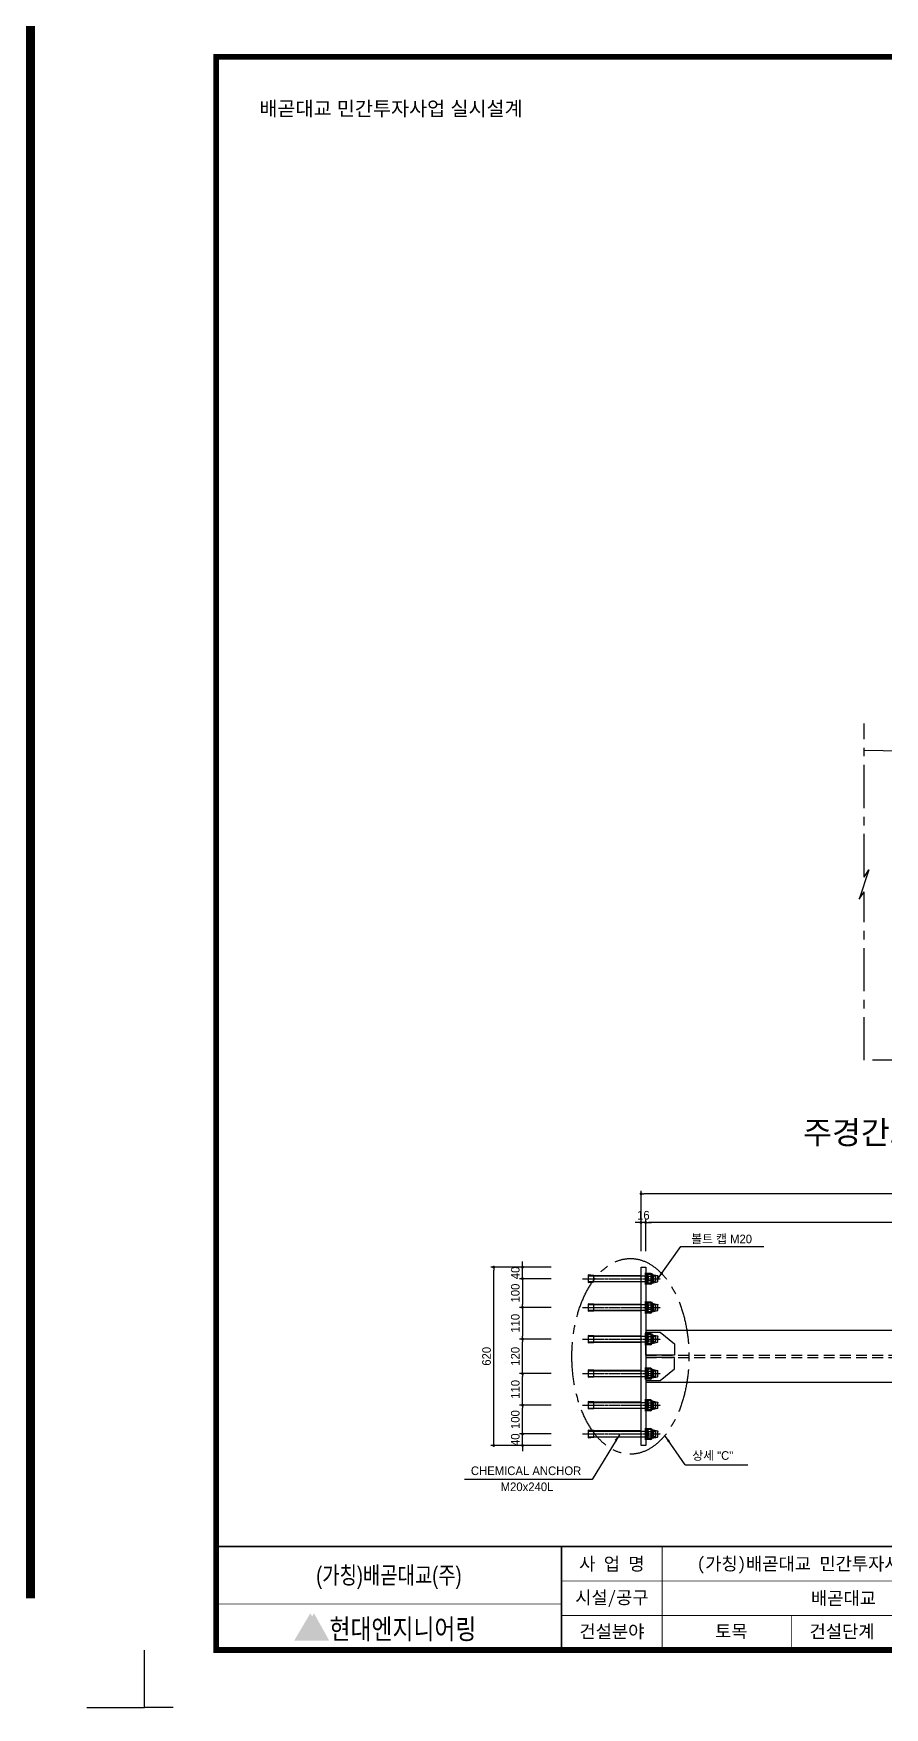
# Model space of a CAD drawing. Header units: millimetres. Extents: x 173610 to 224070, y -281283 to -269403.
# Drawn here: x 190044 to 193002, y -281283 to -275462 of the extents above; entities that cross this region are included whole.
import ezdxf
from ezdxf.enums import TextEntityAlignment as Align

# ---------------------------------------------------------------- set-up
doc = ezdxf.new("R2010")
doc.units = ezdxf.units.MM
for name, pattern in [('CENTER', [50.8, 31.75, -6.35, 6.35, -6.35]), ('CENTERX2', [4, 2.5, -0.5, 0.5, -0.5]), ('HIDDEN', [0.375, 0.25, -0.125])]:
    doc.linetypes.add(name, pattern=pattern)
for name, color, linetype in [('CEN01', 1, 'CENTER'), ('Center 01', 1, 'CENTER'), ("con'c", 3, 'Continuous'), ('CS-DIML', 1, 'Continuous'), ('CX-BORD', 3, 'Continuous'), ('CX-BORD-LIN1', 4, 'Continuous'), ('CX-BORD-LIN2', 3, 'Continuous'), ('CX-BORD-TEX1', 7, 'Continuous'), ('CX-BORD-TEX2', 6, 'Continuous'), ('CX-BORD-TEX3', 4, 'Continuous'), ('CX-MISC', 2, 'Continuous'), ('DIM01', 1, 'Continuous'), ('DIMENSION', 1, 'Continuous'), ('DIML', 1, 'Continuous'), ('LD', 1, 'Continuous'), ('TEXT02', 6, 'Continuous'), ('THIN', 3, 'Continuous'), ('난간기초', 4, 'Continuous')]:
    doc.layers.add(name, color=color, linetype=linetype)
doc.layers.add('CX-TTXG', color=7, linetype='Continuous', lineweight=0)
doc.styles.add('HYM', font='')
doc.styles.add('MLTMHTXT', font='Dotum_1.TTF')
doc.styles.add('TB_BTXT', font='H2GTRE_1.TTF')
doc.styles.add('TB_TEXT', font='')
doc.styles.add('TEXT', font='Dotum_1.TTF')
doc.styles.add('돋움', font='Dotum_1.TTF')
doc.styles.add('중제목', font='')
doc.styles.get('HYM').set_extended_font_data('HY울릉도B')
doc.styles.get('TB_TEXT').set_extended_font_data('DotumChe')
doc.styles.get('중제목').set_extended_font_data('HYgtrE')
doc.dimstyles.new('사본 일반도면_0100', dxfattribs={"dimtxt": 600, "dimasz": 200, "dimexe": 200, "dimexo": 0, "dimgap": 100, "dimtad": 1, "dimdec": 0, "dimlfac": 0.5, "dimzin": 0, "dimdsep": 46, "dimlunit": 6, "dimtxsty": 'TEXT', "dimblk": 'DOT', "dimcen": 0.09, "dimclrd": 1, "dimclre": 1, "dimclrt": 7, "dimadec": 8, "dimazin": 0, "dimtfac": 1, "dimtdec": 0, "dimtix": 1, "dimtmove": 2, "dimatfit": 3, "dimldrblk": 'DOT', "dimfxl": 200, "dimfrac": 2, "dimtolj": 1, "dimtzin": 0, "dimarcsym": 0})

# ---------------------------------------------------------------- blocks, each defined once
blk = doc.blocks.new('CXBLKA1')
at = {"layer": 'CX-BORD-TEX1', "true_color": 0xf0b400}
h = blk.add_hatch(color=40, dxfattribs=at)
h.dxf.hatch_style = 1
h.paths.add_polyline_path([(58.31, 31.65), (57.7, 32.75), (57.68, 32.75), (52.1, 23.29), (53.38, 23.29)])
at = {"layer": 'CX-BORD-TEX1', "true_color": 0x00b85c}
h = blk.add_hatch(color=112, dxfattribs=at)
h.dxf.hatch_style = 1
h.paths.add_polyline_path([(58.98, 32.75), (58.96, 32.75), (53.38, 23.29), (64.24, 23.29)])
at = {"layer": 'CX-BORD-LIN1', "const_width": 2}
blk.add_lwpolyline([(821, 20), (25, 20), (25, 574), (821, 574)], close=True, dxfattribs=at)
at = {"layer": 'CX-BORD-LIN1', "const_width": 0.6}
for points in [[(821, 56), (25, 56)], [(145, 20), (145, 56)]]:
    blk.add_lwpolyline(points, dxfattribs=at)
at = {"layer": 'CX-BORD-LIN2', "const_width": 0.3}
for points in [[(180, 20), (180, 56)], [(305, 44), (145, 44)], [(145, 36), (25, 36)], [(305, 32), (145, 32)], [(225, 20), (225, 32)]]:
    blk.add_lwpolyline(points, dxfattribs=at)
at = {"layer": 'CX-MISC'}
for points in [[(10, 0), (0, 0), (0, 0), (0, 0), (0, 0), (0, 0), (0, 10)], [(831, 0), (841, 0), (841, 0), (841, 0), (841, 0), (841, 0), (841, 10)]]:
    blk.add_lwpolyline(points, dxfattribs=at)
at = {"layer": 'CX-BORD-TEX1', "color": 152, "style": 'HYM', "width": 0.83}
blk.add_text('현대엔지니어링', height=7, dxfattribs=at).set_placement((64.35, 23.77))
at = {"layer": 'CX-BORD-TEX1', "style": 'TB_BTXT'}
blk.add_attdef('UD_TITLE', text='', height=10, dxfattribs=at).set_placement((423, 553), align=Align.MIDDLE_CENTER)
at = {"layer": 'CX-BORD-TEX1', "style": 'MLTMHTXT', "width": 0.8, "flags": 4}
blk.add_attdef('EI_NAME', (69.69, 43.65), '', height=6, dxfattribs=at)
at = {"layer": 'CX-BORD-TEX1', "style": 'TB_BTXT', "flags": 4}
blk.add_attdef('CI_NAME', text='', height=5, dxfattribs=at).set_placement((85, 28), align=Align.MIDDLE_CENTER)
at = {"layer": 'CX-BORD-TEX2', "style": 'TB_BTXT'}
blk.add_attdef('PI_CNAME', text='', height=5, dxfattribs=at).set_placement((40, 552), align=Align.BOTTOM_LEFT)
blk.add_attdef('UD_SUBTITLE', text='', height=7, dxfattribs=at).set_placement((423, 538), align=Align.MIDDLE_CENTER)
at = {"layer": 'CX-BORD-TEX3', "style": 'TB_TEXT'}
for s, p in [('사 업 명', (162.5, 50)), ('시설/공구', (162.5, 38)), ('건설분야', (162.5, 26.5)), ('건설단계', (242.5, 26.5))]:
    blk.add_text(s, height=4.5, dxfattribs=at).set_placement(p, align=Align.MIDDLE)
at = {"layer": 'CX-BORD-TEX3', "style": 'TB_BTXT'}
blk.add_attdef('UD_CDNAME', text='', height=4, dxfattribs=at).set_placement((42, 544), align=Align.BOTTOM_LEFT)
at = {"layer": 'CX-BORD-TEX3', "style": 'TB_TEXT'}
for tag, height, p in [('DC_RNUM4', 3, (320, 52)), ('DC_RDATE4', 3.5, (353, 52.5)), ('DC_RAPP4', 3.5, (510, 52.5)), ('DC_RCHK4', 3.5, (550, 52.5)), ('DC_RDGN4', 3.5, (590, 52.5)), ('PI_TITLE', 4.5, (243, 50)), ('UD_CDIST', 4.5, (676, 50)), ('DC_RDATE3', 3.5, (353, 45.4)), ('DC_RAPP3', 3.5, (510, 45.4)), ('DC_RCHK3', 3.5, (550, 45.4)), ('DC_RDGN3', 3.5, (590, 45.4)), ('FI_NAME', 4.5, (781, 44.87)), ('DC_RNUM3', 3, (320, 45)), ('PI_CDNAME', 4.5, (243, 38)), ('DC_RNUM2', 3, (320, 38)), ('DC_RDATE2', 3.5, (353, 38.5)), ('DC_RAPP2', 3.5, (510, 38.5)), ('DC_RCHK2', 3.5, (550, 38.5)), ('DC_RDGN2', 3.5, (590, 38.5)), ('DA_HSCALE', 4.5, (658.5, 38)), ('DA_VSCALE', 4.5, (693, 38)), ('DI_TITLE', 4.5, (781, 37.87)), ('DC_RNUM1', 3, (320, 31)), ('DC_RDATE1', 3.5, (353, 31.5)), ('DC_RAPP1', 3.5, (510, 31.5)), ('DC_RCHK1', 3.5, (550, 31.5)), ('DC_RDGN1', 3.5, (590, 31.5)), ('DI_SUBTITLE', 3.5, (781, 30.87)), ('PA_CCLASS', 4.5, (204, 26.5)), ('PI_STAGE', 4.5, (283, 26.5)), ('DI_DRWNO', 4.5, (676, 26.5))]:
    blk.add_attdef(tag, text='', height=height, dxfattribs=at).set_placement(p, align=Align.MIDDLE_CENTER)
for tag, p in [('DC_RDES4', (377, 52.5)), ('DC_RDES3', (377, 45.4)), ('DC_RDES2', (377, 38.5)), ('DC_RDES1', (377, 31.5))]:
    blk.add_attdef(tag, text='', height=3.5, dxfattribs=at).set_placement(p, align=Align.MIDDLE_LEFT)
at = {"layer": 'CX-BORD-TEX3', "style": 'TB_TEXT', "flags": 1}
for tag, p in [('PI_ID', (24, 16)), ('PI_CCODE', (31, 16)), ('PA_DSDATE', (47, 16)), ('PA_DEDATE', (64, 16)), ('PA_CSDATE', (81, 16)), ('PA_CEDATE', (98, 16)), ('PA_CFDATE', (114, 16)), ('EI_ENAME', (132, 16)), ('EI_DEPT', (146, 16)), ('EI_PERSON', (158, 16)), ('EI_EMAIL', (174, 16)), ('CI_CATEG', (189, 16)), ('CI_ROLE', (204, 16)), ('CI_ONAME', (216, 16)), ('CI_ADDR', (232, 16)), ('CI_TEL', (246, 16)), ('CI_FAX', (257, 16)), ('CI_HPADDR', (270, 16)), ('CI_CODE', (287, 16)), ('CI_DEPT', (300, 16)), ('CI_PERSON', (312, 16)), ('CI_EMAIL', (329, 16)), ('CI_PROLE', (342, 16)), ('DI_MANCODE', (357, 16)), ('DI_CATEG', (377, 16)), ('DI_LDATE', (392, 16)), ('DI_PCLASS', (407, 16)), ('DI_MMCLASS', (424, 16)), ('DI_MSCLASS', (443, 16)), ('DI_ECLASS', (462, 16)), ('DI_FNAME', (478, 16)), ('DC_ONAME', (493, 16)), ('DC_NNAME', (510, 16)), ('FI_CODE', (529, 16)), ('FI_CLASS', (545, 16)), ('FI_ICODE1', (563, 16)), ('FI_ICODE2', (581, 16)), ('------------', (597, 16))]:
    blk.add_attdef(tag, p, '', height=2, dxfattribs=at)
blk = doc.blocks.new('_Dot')
at = {"layer": 'DIML', "color": 140, "linetype": 'Continuous'}
blk.add_line((0, 0), (-1, 0), dxfattribs=at)
at = {"layer": 'DIML', "color": 140, "linetype": 'Continuous', "const_width": 0.5}
blk.add_lwpolyline([(-0.25, 0, 1), (0.25, 0, 1)], format="xyb", close=True, dxfattribs=at)
blk = doc.blocks.new('*D134')
at = {"layer": 'CS-DIML', "color": 140, "lineweight": -2}
for p, q in [((192156.1, -279696.4), (192156.1, -279586.4)), ((192172.1, -279696.4), (192172.1, -279586.4)), ((192146.1, -279596.4), (192136.1, -279596.4)), ((192172.1, -279596.4), (192156.1, -279596.4)), ((192182.1, -279596.4), (192192.1, -279596.4))]:
    blk.add_line(p, q, dxfattribs=at)
at = {"layer": 'Defpoints', "color": 0}
for p in [(192156.1, -279596.4), (192156.1, -279696.4), (192172.1, -279696.4)]:
    blk.add_point(p, dxfattribs=at)
at = {"layer": 'CS-DIML', "color": 140, "lineweight": -2, "xscale": 10, "yscale": 10, "zscale": 10}
blk.add_blockref('_Dot', (192156.1, -279596.4), dxfattribs=at)
at = {"layer": 'CS-DIML', "color": 140, "lineweight": -2, "xscale": 10, "yscale": 10, "zscale": 10, "rotation": 180}
blk.add_blockref('_Dot', (192172.1, -279596.4), dxfattribs=at)
at = {"layer": 'CS-DIML', "color": 140, "insert": (192164.1, -279571.4), "char_height": 30, "attachment_point": 5, "style": 'TEXT'}
blk.add_mtext('\\A1;16', dxfattribs=at)
blk = doc.blocks.new('*D135')
at = {"layer": 'CS-DIML', "color": 140, "lineweight": -2}
for p, q in [((192172.1, -279696.4), (192172.1, -279586.4)), ((194318.1, -279696.4), (194318.1, -279586.4)), ((194308.1, -279596.4), (192182.1, -279596.4))]:
    blk.add_line(p, q, dxfattribs=at)
at = {"layer": 'Defpoints', "color": 0}
for p in [(192172.1, -279596.4), (192172.1, -279696.4), (194318.1, -279696.4)]:
    blk.add_point(p, dxfattribs=at)
at = {"layer": 'CS-DIML', "color": 140, "lineweight": -2, "xscale": 10, "yscale": 10, "zscale": 10, "rotation": 180}
blk.add_blockref('_Dot', (192172.1, -279596.4), dxfattribs=at)
at = {"layer": 'CS-DIML', "color": 140, "lineweight": -2, "xscale": 10, "yscale": 10, "zscale": 10}
blk.add_blockref('_Dot', (194318.1, -279596.4), dxfattribs=at)
at = {"layer": 'CS-DIML', "color": 140, "insert": (193245.1, -279571.4), "char_height": 30, "attachment_point": 5, "style": 'TEXT'}
blk.add_mtext('\\A1;2.146', dxfattribs=at)
blk = doc.blocks.new('*D136')
at = {"layer": 'CS-DIML', "color": 140, "lineweight": -2}
for p, q in [((192156.1, -279596.4), (192156.1, -279486.4)), ((194308.1, -279496.4), (192166.1, -279496.4)), ((194318.1, -279596.4), (194318.1, -279486.4))]:
    blk.add_line(p, q, dxfattribs=at)
at = {"layer": 'Defpoints', "color": 0}
for p in [(192156.1, -279496.4), (192156.1, -279596.4), (194318.1, -279596.4)]:
    blk.add_point(p, dxfattribs=at)
at = {"layer": 'CS-DIML', "color": 140, "lineweight": -2, "xscale": 10, "yscale": 10, "zscale": 10, "rotation": 180}
blk.add_blockref('_Dot', (192156.1, -279496.4), dxfattribs=at)
at = {"layer": 'CS-DIML', "color": 140, "lineweight": -2, "xscale": 10, "yscale": 10, "zscale": 10}
blk.add_blockref('_Dot', (194318.1, -279496.4), dxfattribs=at)
at = {"layer": 'CS-DIML', "color": 140, "insert": (193237.1, -279471.4), "char_height": 30, "attachment_point": 5, "style": 'TEXT'}
blk.add_mtext('\\A1;2.162', dxfattribs=at)
blk = doc.blocks.new('fgnjs')
blk.add_lwpolyline([(-111593, -239533), (-111580, -239533), (-111580, -239707), (-111593, -239707)], close=True)
at = {"color": 7, "linetype": 'Continuous'}
blk.add_lwpolyline([(-111555, -239535), (-111555, -239704), (-111580, -239704), (-111580, -239535)], close=True, dxfattribs=at)
for points in [[(-112493, -239562), (-112593, -239555), (-112593, -239685), (-112493, -239677), (-112493, -239562), (-111673, -239562)], [(-112593, -239570), (-111593, -239570)], [(-112593, -239670), (-111593, -239670)], [(-111673, -239677), (-112493, -239677)], [(-111505, -239545), (-111555, -239545)], [(-111505, -239695), (-111555, -239695)], [(-111505, -239583), (-111544, -239583)], [(-111505, -239657), (-111544, -239657)], [(-111495, -239677), (-111466, -239677), (-111466, -239578), (-111463, -239578), (-111463, -239677), (-111450, -239677), (-111450, -239562), (-111478, -239562), (-111478, -239662), (-111481, -239662), (-111481, -239562), (-111495, -239562)], [(-111495, -239564), (-111495, -239676)], [(-111495, -239657), (-111495, -239666)], [(-111450, -239570), (-111420, -239570), (-111420, -239670), (-111450, -239670)]]:
    blk.add_lwpolyline(points)
for points in [[(-111580, -239615), (-111555, -239611)], [(-111555, -239625), (-111580, -239629)]]:
    blk.add_lwpolyline(points, dxfattribs=at)
for points in [[(-111544, -239545, 0.556879), (-111544, -239583)], [(-111544, -239583, 0.281951), (-111544, -239657)], [(-111544, -239657, 0.556879), (-111544, -239695)], [(-111505, -239583, 0.556879), (-111505, -239545)], [(-111505, -239657, 0.281951), (-111505, -239583)], [(-111505, -239695, 0.556879), (-111505, -239657)]]:
    blk.add_lwpolyline(points, format="xyb")
at = {"layer": 'Center 01', "linetype": 'CENTER'}
blk.add_lwpolyline([(-112693, -239620), (-111333, -239620)], dxfattribs=at)
at = {"layer": 'LD', "color": 0}
for points in [[(-111507, -239718), (-111579, -239718), (-111593, -239723), (-111593, -239620), (-111593, -239517), (-111579, -239522), (-111507, -239522)], [(-111478, -239545), (-111387, -239566)], [(-111478, -239695), (-111387, -239674)], [(-111383, -239665), (-111383, -239620), (-111383, -239575)]]:
    blk.add_lwpolyline(points, dxfattribs=at)
at = {"layer": 'LD', "color": 0, "extrusion": (0, 0, -1)}
for centre, major_axis, start_param, end_param in [((-111529, -239579), (-43.6, 43.6), 1.149264, 1.764347), ((-111393, -239574), (-7.3, 7.3), 1.3851, 2.388119)]:
    blk.add_ellipse(centre, major_axis=major_axis, ratio=1, start_param=start_param, end_param=end_param, dxfattribs=at)
at = {"layer": 'LD', "color": 0}
for centre, major_axis, start_param, end_param in [((-111529, -239660), (43.6, 43.6), 4.290856, 4.90594), ((-111393, -239666), (7.3, 7.3), 4.526693, 5.529711)]:
    blk.add_ellipse(centre, major_axis=major_axis, ratio=1, start_param=start_param, end_param=end_param, dxfattribs=at)
blk = doc.blocks.new('*D151')
at = {"layer": 'CS-DIML', "color": 140, "lineweight": -2}
for p, q in [((191744.1, -279751.8), (191634.1, -279751.8)), ((191644.1, -280361.8), (191644.1, -279761.8)), ((191744.1, -280371.8), (191634.1, -280371.8))]:
    blk.add_line(p, q, dxfattribs=at)
at = {"layer": 'Defpoints', "color": 0}
for p in [(191644.1, -279751.8), (191744.1, -279751.8), (191744.1, -280371.8)]:
    blk.add_point(p, dxfattribs=at)
at = {"layer": 'CS-DIML', "color": 140, "lineweight": -2, "xscale": 10, "yscale": 10, "zscale": 10}
for p, rotation in [((191644.1, -279751.8), 90), ((191644.1, -280371.8), 270)]:
    blk.add_blockref('_Dot', p, dxfattribs=dict(at, rotation=rotation))
at = {"layer": 'CS-DIML', "color": 140, "insert": (191619.1, -280061.8), "char_height": 30, "attachment_point": 5, "rotation": 90, "style": 'TEXT'}
blk.add_mtext('\\A1;620', dxfattribs=at)
blk = doc.blocks.new('*D152')
at = {"layer": 'CS-DIML', "color": 140, "lineweight": -2}
for p, q in [((191844.1, -279751.8), (191734.1, -279751.8)), ((191744.1, -279741.8), (191744.1, -279731.8)), ((191744.1, -279791.8), (191744.1, -279751.8)), ((191844.1, -279791.8), (191734.1, -279791.8)), ((191744.1, -279801.8), (191744.1, -279811.8))]:
    blk.add_line(p, q, dxfattribs=at)
at = {"layer": 'Defpoints', "color": 0}
for p in [(191744.1, -279751.8), (191844.1, -279751.8), (191844.1, -279791.8)]:
    blk.add_point(p, dxfattribs=at)
at = {"layer": 'CS-DIML', "color": 140, "lineweight": -2, "xscale": 10, "yscale": 10, "zscale": 10}
for p, rotation in [((191744.1, -279751.8), 270), ((191744.1, -279791.8), 90)]:
    blk.add_blockref('_Dot', p, dxfattribs=dict(at, rotation=rotation))
at = {"layer": 'CS-DIML', "color": 140, "insert": (191719.1, -279771.8), "char_height": 30, "attachment_point": 5, "rotation": 90, "style": 'TEXT'}
blk.add_mtext('\\A1;40', dxfattribs=at)
blk = doc.blocks.new('*D153')
at = {"layer": 'CS-DIML', "color": 140, "lineweight": -2}
for p, q in [((191844.1, -280331.8), (191734.1, -280331.8)), ((191744.1, -280321.8), (191744.1, -280311.8)), ((191744.1, -280371.8), (191744.1, -280331.8)), ((191844.1, -280371.8), (191734.1, -280371.8)), ((191744.1, -280381.8), (191744.1, -280391.8))]:
    blk.add_line(p, q, dxfattribs=at)
at = {"layer": 'Defpoints', "color": 0}
for p in [(191744.1, -280331.8), (191844.1, -280331.8), (191844.1, -280371.8)]:
    blk.add_point(p, dxfattribs=at)
at = {"layer": 'CS-DIML', "color": 140, "lineweight": -2, "xscale": 10, "yscale": 10, "zscale": 10}
for p, rotation in [((191744.1, -280331.8), 270), ((191744.1, -280371.8), 90)]:
    blk.add_blockref('_Dot', p, dxfattribs=dict(at, rotation=rotation))
at = {"layer": 'CS-DIML', "color": 140, "insert": (191719.1, -280351.8), "char_height": 30, "attachment_point": 5, "rotation": 90, "style": 'TEXT'}
blk.add_mtext('\\A1;40', dxfattribs=at)
blk = doc.blocks.new('*D154')
at = {"layer": 'CS-DIML', "color": 140, "lineweight": -2}
for p, q in [((191844.1, -280001.8), (191734.1, -280001.8)), ((191744.1, -280111.8), (191744.1, -280011.8)), ((191844.1, -280121.8), (191734.1, -280121.8))]:
    blk.add_line(p, q, dxfattribs=at)
at = {"layer": 'Defpoints', "color": 0}
for p in [(191744.1, -280001.8), (191844.1, -280001.8), (191844.1, -280121.8)]:
    blk.add_point(p, dxfattribs=at)
at = {"layer": 'CS-DIML', "color": 140, "lineweight": -2, "xscale": 10, "yscale": 10, "zscale": 10}
for p, rotation in [((191744.1, -280001.8), 90), ((191744.1, -280121.8), 270)]:
    blk.add_blockref('_Dot', p, dxfattribs=dict(at, rotation=rotation))
at = {"layer": 'CS-DIML', "color": 140, "insert": (191719.1, -280061.8), "char_height": 30, "attachment_point": 5, "rotation": 90, "style": 'TEXT'}
blk.add_mtext('\\A1;120', dxfattribs=at)
blk = doc.blocks.new('*D155')
at = {"layer": 'CS-DIML', "color": 140, "lineweight": -2}
for p, q in [((191844.1, -280231.8), (191734.1, -280231.8)), ((191744.1, -280321.8), (191744.1, -280241.8)), ((191844.1, -280331.8), (191734.1, -280331.8))]:
    blk.add_line(p, q, dxfattribs=at)
at = {"layer": 'Defpoints', "color": 0}
for p in [(191744.1, -280231.8), (191844.1, -280231.8), (191844.1, -280331.8)]:
    blk.add_point(p, dxfattribs=at)
at = {"layer": 'CS-DIML', "color": 140, "lineweight": -2, "xscale": 10, "yscale": 10, "zscale": 10}
for p, rotation in [((191744.1, -280231.8), 90), ((191744.1, -280331.8), 270)]:
    blk.add_blockref('_Dot', p, dxfattribs=dict(at, rotation=rotation))
at = {"layer": 'CS-DIML', "color": 140, "insert": (191719.1, -280281.8), "char_height": 30, "attachment_point": 5, "rotation": 90, "style": 'TEXT'}
blk.add_mtext('\\A1;100', dxfattribs=at)
blk = doc.blocks.new('*D156')
at = {"layer": 'CS-DIML', "color": 140, "lineweight": -2}
for p, q in [((191844.1, -280121.8), (191734.1, -280121.8)), ((191744.1, -280221.8), (191744.1, -280131.8)), ((191844.1, -280231.8), (191734.1, -280231.8))]:
    blk.add_line(p, q, dxfattribs=at)
at = {"layer": 'Defpoints', "color": 0}
for p in [(191744.1, -280121.8), (191844.1, -280121.8), (191844.1, -280231.8)]:
    blk.add_point(p, dxfattribs=at)
at = {"layer": 'CS-DIML', "color": 140, "lineweight": -2, "xscale": 10, "yscale": 10, "zscale": 10}
for p, rotation in [((191744.1, -280121.8), 90), ((191744.1, -280231.8), 270)]:
    blk.add_blockref('_Dot', p, dxfattribs=dict(at, rotation=rotation))
at = {"layer": 'CS-DIML', "color": 140, "insert": (191719.1, -280176.8), "char_height": 30, "attachment_point": 5, "rotation": 90, "style": 'TEXT'}
blk.add_mtext('\\A1;110', dxfattribs=at)
blk = doc.blocks.new('*D157')
at = {"layer": 'CS-DIML', "color": 140, "lineweight": -2}
for p, q in [((191844.1, -279791.8), (191734.1, -279791.8)), ((191744.1, -279801.8), (191744.1, -279881.8)), ((191844.1, -279891.8), (191734.1, -279891.8))]:
    blk.add_line(p, q, dxfattribs=at)
at = {"layer": 'Defpoints', "color": 0}
for p in [(191844.1, -279791.8), (191744.1, -279891.8), (191844.1, -279891.8)]:
    blk.add_point(p, dxfattribs=at)
at = {"layer": 'CS-DIML', "color": 140, "lineweight": -2, "xscale": 10, "yscale": 10, "zscale": 10}
for p, rotation in [((191744.1, -279791.8), 90), ((191744.1, -279891.8), 270)]:
    blk.add_blockref('_Dot', p, dxfattribs=dict(at, rotation=rotation))
at = {"layer": 'CS-DIML', "color": 140, "insert": (191719.1, -279841.8), "char_height": 30, "attachment_point": 5, "rotation": 90, "style": 'TEXT'}
blk.add_mtext('\\A1;100', dxfattribs=at)
blk = doc.blocks.new('*D158')
at = {"layer": 'CS-DIML', "color": 140, "lineweight": -2}
for p, q in [((191844.1, -279891.8), (191734.1, -279891.8)), ((191744.1, -279901.8), (191744.1, -279991.8)), ((191844.1, -280001.8), (191734.1, -280001.8))]:
    blk.add_line(p, q, dxfattribs=at)
at = {"layer": 'Defpoints', "color": 0}
for p in [(191844.1, -279891.8), (191744.1, -280001.8), (191844.1, -280001.8)]:
    blk.add_point(p, dxfattribs=at)
at = {"layer": 'CS-DIML', "color": 140, "lineweight": -2, "xscale": 10, "yscale": 10, "zscale": 10}
for p, rotation in [((191744.1, -279891.8), 90), ((191744.1, -280001.8), 270)]:
    blk.add_blockref('_Dot', p, dxfattribs=dict(at, rotation=rotation))
at = {"layer": 'CS-DIML', "color": 140, "insert": (191719.1, -279946.8), "char_height": 30, "attachment_point": 5, "rotation": 90, "style": 'TEXT'}
blk.add_mtext('\\A1;110', dxfattribs=at)

msp = doc.modelspace()

# ---------------------------------------------------------------- linework, layer by layer
at = {"layer": 'CEN01', "color": 1, "linetype": 'CENTERX2', "ltscale": 60}
for p, q in [((192931.285, -278395.3781), (192931.285, -277861.8186)), ((192931.285, -279032.4353), (192931.285, -278446.3389)), ((194070.9017, -279032.4353), (192931.285, -279032.4353))]:
    msp.add_line(p, q, dxfattribs=at)
msp.add_lwpolyline([(192931.285, -278395.3781), (192948.2719, -278369.8977), (192914.2981, -278471.8193), (192931.285, -278446.3389)], dxfattribs=at)
at = {"layer": 'CEN01', "linetype": 'CENTERX2', "ltscale": 60}
msp.add_ellipse((192119.1101, -280061.8224), major_axis=(0, 340.1274), ratio=0.598089555, dxfattribs=at)
at = {"layer": "con'c"}
msp.add_line((193814.6971, -277972.8042), (192931.285, -277955.136), dxfattribs=at)
at = {"layer": 'DIM01'}
for q in [(192238.2238, -280337.5455), (192527.5797, -280438.7932)]:
    msp.add_line((192309.268, -280438.8108), q, dxfattribs=at)
at = {"layer": 'DIM01', "extrusion": (0, 0, -1)}
msp.add_solid([(-192249.7182, -280361.5472), (-192238.2238, -280337.5455), (-192256.8812, -280356.5218)], dxfattribs=at)
at = {"layer": 'DIMENSION'}
for p, q in [((192214.0338, -279791.949), (192294.8498, -279679.5835)), ((192294.8498, -279679.5835), (192582.5065, -279679.5835)), ((192081.7076, -280332.6477), (191986.0295, -280489.6595)), ((191986.0295, -280489.6595), (191541.9324, -280489.6595))]:
    msp.add_line(p, q, dxfattribs=at)
at = {"layer": 'LD', "extrusion": (0, 0, -1)}
for points in [[(-192225.6911, -279768.0492), (-192213.9943, -279791.953), (-192232.8114, -279773.1349)], [(-192071.784, -280357.3403), (-192081.7076, -280332.6477), (-192064.312, -280352.7871)]]:
    msp.add_solid(points, dxfattribs=at)
at = {"layer": 'THIN', "ltscale": 150}
for points in [[(192172.1248, -279977.8224), (192222.1248, -279977.8224), (192272.1248, -280017.8224), (192272.1248, -280057.8224), (192172.1248, -280057.8224)], [(192172.1248, -280145.8224), (192222.1248, -280145.8224), (192272.1248, -280105.8224), (192272.1248, -280065.8224), (192172.1248, -280065.8224)]]:
    msp.add_lwpolyline(points, close=True, dxfattribs=at)
at = {"layer": '난간기초'}
for p, q in [((194318.1248, -279971.8224), (192172.1248, -279971.8224)), ((192172.1248, -280151.8224), (194318.1248, -280151.8224))]:
    msp.add_line(p, q, dxfattribs=at)
at = {"layer": '난간기초', "linetype": 'HIDDEN', "ltscale": 150}
for p, q in [((192172.1248, -280057.8224), (194318.1248, -280057.8224)), ((192172.1248, -280057.8224), (194318.1248, -280057.8224)), ((192172.1248, -280057.8225), (194318.1248, -280057.8224)), ((192172.1248, -280065.8224), (194318.1248, -280065.8224)), ((192172.1248, -280065.8224), (194318.1248, -280065.8224)), ((192172.1248, -280065.8225), (194318.1248, -280065.8224))]:
    msp.add_line(p, q, dxfattribs=at)
at = {"layer": '난간기초'}
msp.add_lwpolyline([(192156.1248, -280371.8225), (192156.1248, -279751.8225), (192172.1248, -279751.8225), (192172.1248, -280371.8225)], close=True, dxfattribs=at)

# ---------------------------------------------------------------- block references
at = {"xscale": 0.2000000000116415, "yscale": 0.2000000000116415, "zscale": 0.2000000000116415}
for p in [(214490.6413, -231867.8278), (214490.6413, -231967.8278), (214490.6413, -232077.8278), (214490.6413, -232197.8278), (214490.6413, -232307.8278), (214490.6413, -232407.8278)]:
    msp.add_blockref('fgnjs', p, dxfattribs=at)
at = {"layer": 'CX-BORD', "xscale": 20, "yscale": 20, "zscale": 20}
msp.add_blockref('CXBLKA1', (173609.6593, -281283.0251), dxfattribs=at)
at = {"layer": 'CX-BORD'}
ref = msp.add_blockref('CXBLKA1', (190429.6593, -281283.0251), dxfattribs=dict(at, xscale=10, yscale=10, zscale=10))
ref.add_attrib('PI_CNAME', '배곧대교 민간투자사업 실시설계', dxfattribs={"layer": 'CX-BORD-TEX2', "height": 50, "style": 'TB_BTXT'}).set_placement((190829.6593, -275763.0251), align=Align.BOTTOM_LEFT)
ref.add_attrib('PI_TITLE', '(가칭)배곧대교 민간투자사업 건설공사', dxfattribs={"layer": 'CX-BORD-TEX3', "height": 45, "style": 'TB_TEXT'}).set_placement((192859.6593, -280783.0251), align=Align.MIDDLE_CENTER)
ref.add_attrib('PI_CDNAME', '배곧대교', dxfattribs={"layer": 'CX-BORD-TEX3', "height": 45, "style": 'TB_TEXT'}).set_placement((192859.6593, -280903.0251), align=Align.MIDDLE_CENTER)
ref.add_attrib('PA_CCLASS', '토목', dxfattribs={"layer": 'CX-BORD-TEX3', "height": 45, "style": 'TB_TEXT'}).set_placement((192469.6593, -281018.0251), align=Align.MIDDLE_CENTER)
ref.add_attrib('EI_NAME', '(가칭)배곧대교(주)', dxfattribs={"layer": 'CX-BORD-TEX1', "height": 60, "style": 'MLTMHTXT', "width": 0.8}).set_placement((191279.6593, -280823.0251), align=Align.MIDDLE_CENTER)

# ---------------------------------------------------------------- texts
at = {"layer": 'CX-TTXG', "style": '중제목'}
msp.add_text('주경간교 브라켓 평면도', height=80, dxfattribs=at).set_placement((193250.3565, -279323.7423), align=Align.CENTER)
at = {"layer": 'TEXT02', "color": 7, "style": '돋움'}
for s, p in [('볼트 캡 M20', (192330.6034, -279668.7162)), ('CHEMICAL ANCHOR', (191564.609, -280474.7438)), (' M20x240L', (191657.219, -280530.4843))]:
    msp.add_text(s, height=30, dxfattribs=at).set_placement(p)
msp.add_text('상세 "C"', height=30, rotation=0.00462125, dxfattribs=at).set_placement((192334.264, -280421.7469))

# ---------------------------------------------------------------- dimensions: what is measured, and where the dimension line sits
at = {"layer": 'CS-DIML', "color": 140}
for base, p1, p2, angle, override, picture, middle in [((192156.1248, -279496.4252), (194318.1248, -279596.4252), (192156.1248, -279596.4252), 180, {"dimscale": 0.05, "dimgap": 200, "dimdec": 3, "dimlfac": 0.001, "dimclrd": 140, "dimclre": 140, "dimclrt": 140}, '*D136', (193237.1248, -279471.4048)), ((192156.1248, -279596.4252), (192172.1248, -279696.4252), (192156.1248, -279696.4252), 180, {"dimscale": 0.05, "dimgap": 200, "dimlfac": 1, "dimclrd": 140, "dimclre": 140, "dimclrt": 140}, '*D134', (192164.1248, -279571.4048)), ((192172.1248, -279596.4252), (194318.1248, -279696.4252), (192172.1248, -279696.4252), 180, {"dimscale": 0.05, "dimgap": 200, "dimdec": 3, "dimlfac": 0.001, "dimclrd": 140, "dimclre": 140, "dimclrt": 140}, '*D135', (193245.1248, -279571.4048)), ((191644.0929, -279751.8225), (191744.0929, -280371.8225), (191744.0929, -279751.8225), 90, {"dimscale": 0.05, "dimgap": 200, "dimlfac": 1, "dimclrd": 140, "dimclre": 140, "dimclrt": 140}, '*D151', (191619.0726, -280061.8225)), ((191744.0929, -279751.8225), (191844.0929, -279791.8224), (191844.0929, -279751.8225), 90, {"dimscale": 0.05, "dimgap": 200, "dimlfac": 1, "dimclrd": 140, "dimclre": 140, "dimclrt": 140}, '*D152', (191719.0726, -279771.8225)), ((191744.0929, -279891.8224), (191844.0929, -279791.8224), (191844.0929, -279891.8224), 270, {"dimscale": 0.05, "dimgap": 200, "dimlfac": 1, "dimclrd": 140, "dimclre": 140, "dimclrt": 140}, '*D157', (191719.0726, -279841.8224)), ((191744.0929, -280001.8224), (191844.0929, -279891.8224), (191844.0929, -280001.8224), 270, {"dimscale": 0.05, "dimgap": 200, "dimlfac": 1, "dimclrd": 140, "dimclre": 140, "dimclrt": 140}, '*D158', (191719.0726, -279946.8224)), ((191744.0929, -280001.8224), (191844.0929, -280121.8224), (191844.0929, -280001.8224), 90, {"dimscale": 0.05, "dimgap": 200, "dimlfac": 1, "dimclrd": 140, "dimclre": 140, "dimclrt": 140}, '*D154', (191719.0726, -280061.8224)), ((191744.0929, -280121.8224), (191844.0929, -280231.8224), (191844.0929, -280121.8224), 90, {"dimscale": 0.05, "dimgap": 200, "dimlfac": 1, "dimclrd": 140, "dimclre": 140, "dimclrt": 140}, '*D156', (191719.0726, -280176.8224)), ((191744.0929, -280231.8224), (191844.0929, -280331.8224), (191844.0929, -280231.8224), 90, {"dimscale": 0.05, "dimgap": 200, "dimlfac": 1, "dimclrd": 140, "dimclre": 140, "dimclrt": 140}, '*D155', (191719.0726, -280281.8224)), ((191744.0929, -280331.8224), (191844.0929, -280371.8225), (191844.0929, -280331.8224), 90, {"dimscale": 0.05, "dimgap": 200, "dimlfac": 1, "dimclrd": 140, "dimclre": 140, "dimclrt": 140}, '*D153', (191719.0726, -280351.8225))]:
    dim = msp.add_linear_dim(base=base, p1=p1, p2=p2, angle=angle, dimstyle='사본 일반도면_0100', override=override, dxfattribs=at)
    dim.commit()
    dim.dimension.update_dxf_attribs({"geometry": picture, "text_midpoint": middle})

doc.saveas('drawing.dxf')
